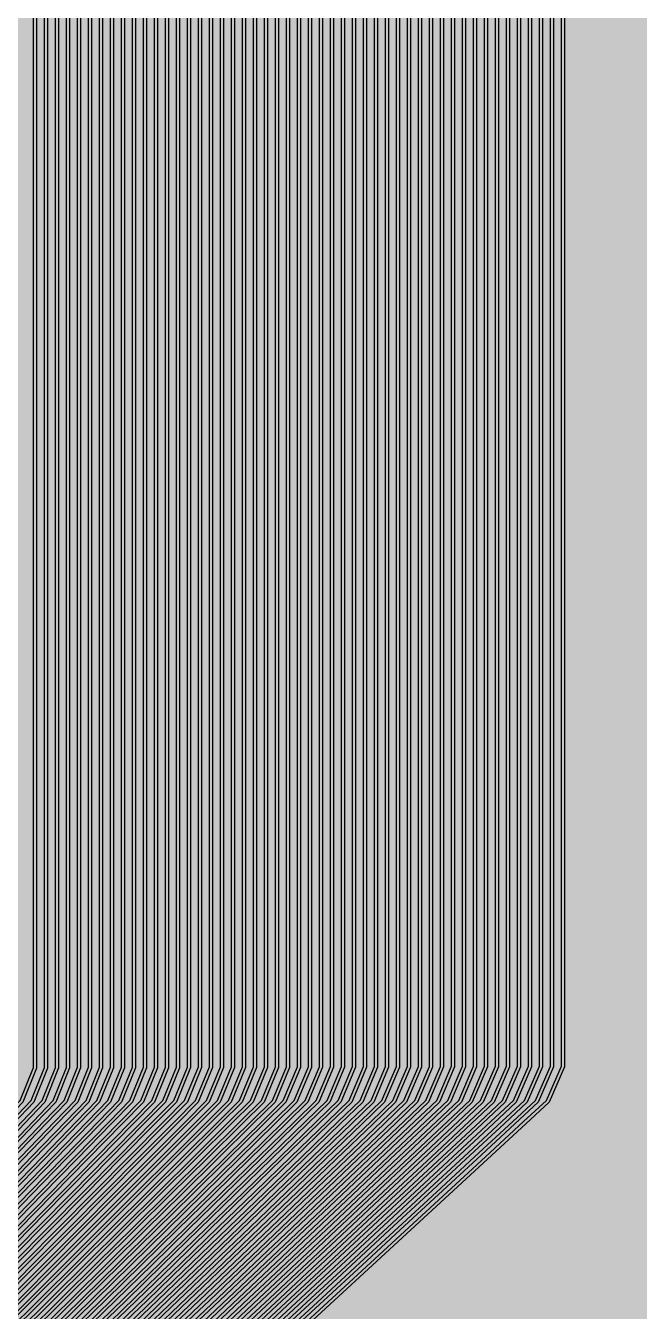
# Model space of a CAD drawing. Header units: metres. Extents: x -7231 to 10969, y -37556 to 1873.
# Drawn here: x 4212 to 4602, y -17775 to -16956 of the extents above; entities that cross this region are included whole.
import ezdxf

# ---------------------------------------------------------------- set-up
doc = ezdxf.new("R2010")
doc.units = ezdxf.units.M
for name, color, linetype in [('Metal1', 4, 'CONTINUOUS'), ('Metal2', 3, 'CONTINUOUS'), ('Polyimide', 7, 'CONTINUOUS')]:
    doc.layers.add(name, color=color, linetype=linetype)

msp = doc.modelspace()

# ---------------------------------------------------------------- hatches: boundary and pattern name
at = {"layer": 'Polyimide'}
msp.add_hatch(color=7, dxfattribs=at).paths.add_polyline_path([(4065.69, -468), (4066.67, -501.99), (4068.51, -535.99), (4071.41, -569.99), (4075.54, -603.99), (4081.04, -637.99), (4088.01, -671.99), (4096.52, -705.98), (4106.62, -739.98), (4118.33, -773.98), (4131.63, -807.98), (4146.49, -841.98), (4162.87, -875.98), (4180.68, -909.97), (4199.83, -943.97), (4220.22, -977.97), (4241.73, -1011.97), (4264.21, -1045.97), (4287.52, -1079.96), (4311.51, -1113.96), (4336.01, -1147.96), (4360.86, -1181.96), (4385.88, -1215.96), (4410.89, -1249.96), (4435.74, -1283.95), (4460.24, -1317.95), (4484.23, -1351.95), (4507.54, -1385.95), (4530.02, -1419.95), (4551.53, -1453.94), (4571.92, -1487.94), (4591.07, -1521.94), (4608.88, -1555.94), (4625.26, -1589.94), (4640.12, -1623.94), (4653.42, -1657.93), (4665.13, -1691.93), (4675.23, -1725.93), (4683.74, -1759.93), (4690.71, -1793.93), (4696.21, -1827.93), (4700.34, -1861.92), (4703.24, -1895.92), (4705.08, -1929.92), (4706.06, -1963.92), (4706.44, -1997.92), (4706.5, -2031.91), (4706.5, -4793.02), (4709.95, -4838.39), (4720.22, -4882.71), (4737.08, -4924.98), (4760.13, -4964.2), (4788.85, -4999.49), (4822.58, -5030.03), (4860.53, -5055.12), (4901.85, -5074.18), (4901.85, -5074.18), (4970.68, -5105.23), (5034.7, -5145.26), (5092.76, -5193.54), (5143.8, -5249.19), (5186.89, -5311.2), (5221.24, -5378.44), (5246.23, -5449.69), (5261.41, -5523.66), (5266.5, -5599), (5261.41, -5674.34), (5246.23, -5748.31), (5221.24, -5819.56), (5186.89, -5886.8), (5143.8, -5948.81), (5092.76, -6004.46), (5034.7, -6052.74), (4970.68, -6092.77), (4901.85, -6123.82), (4860.53, -6142.88), (4822.58, -6167.97), (4788.85, -6198.51), (4760.13, -6233.8), (4737.08, -6273.02), (4720.22, -6315.29), (4709.95, -6359.61), (4706.5, -6404.98), (4706.5, -9221.52), (4709.95, -9266.88), (4720.22, -9311.21), (4737.08, -9353.47), (4760.13, -9392.7), (4788.85, -9427.98), (4822.58, -9458.52), (4860.53, -9483.61), (4901.85, -9502.67), (4970.68, -9533.72), (5034.7, -9573.75), (5092.76, -9622.03), (5143.8, -9677.68), (5186.89, -9739.69), (5221.24, -9806.94), (5246.23, -9878.19), (5261.41, -9952.16), (5266.5, -10027.49), (5261.41, -10102.83), (5246.23, -10176.8), (5221.24, -10248.05), (5186.89, -10315.3), (5143.8, -10377.31), (5092.76, -10432.96), (5034.7, -10481.24), (4970.68, -10521.27), (4901.85, -10552.32), (4860.53, -10571.38), (4822.58, -10596.46), (4788.85, -10627), (4760.13, -10662.29), (4737.08, -10701.52), (4720.22, -10743.78), (4709.95, -10788.1), (4706.5, -10833.47), (4706.5, -13650.01), (4709.95, -13695.38), (4720.22, -13739.7), (4737.08, -13781.96), (4760.13, -13821.19), (4788.85, -13856.48), (4822.58, -13887.02), (4860.53, -13912.11), (4901.85, -13931.17), (4970.68, -13962.22), (5034.7, -14002.25), (5092.76, -14050.53), (5143.8, -14106.18), (5186.89, -14168.19), (5221.24, -14235.43), (5246.23, -14306.68), (5261.41, -14380.65), (5266.5, -14455.99), (5261.41, -14531.33), (5246.23, -14605.29), (5221.24, -14676.55), (5186.89, -14743.79), (5143.8, -14805.8), (5092.76, -14861.45), (5034.7, -14909.73), (4970.68, -14949.76), (4901.85, -14980.81), (4860.53, -14999.87), (4822.58, -15024.96), (4788.85, -15055.5), (4760.13, -15090.79), (4737.08, -15130.01), (4720.22, -15172.27), (4709.95, -15216.6), (4706.5, -15261.97), (4706.5, -15455.99), (4720.95, -15750.04), (4764.14, -16041.26), (4835.68, -16326.84), (4934.86, -16604.04), (5060.74, -16870.18), (5212.09, -17122.7), (5387.47, -17359.17), (5585.18, -17577.31), (5803.32, -17775.02), (6039.79, -17950.4), (6292.31, -18101.75), (6558.45, -18227.63), (6835.65, -18326.81), (7121.23, -18398.34), (7412.45, -18441.54), (7706.5, -18455.99), (9969.01, -18455.99), (10047.42, -18459.84), (10125.08, -18471.36), (10201.23, -18490.44), (10275.15, -18516.89), (10346.12, -18550.45), (10413.46, -18590.81), (10476.52, -18637.58), (10534.69, -18690.3), (10587.41, -18748.47), (10634.18, -18811.53), (10674.54, -18878.87), (10708.11, -18949.84), (10734.56, -19023.76), (10753.63, -19099.92), (10765.15, -19177.58), (10769.01, -19255.99), (10769.01, -20895.8), (10730.24, -20951.41), (10694.6, -21009.08), (10662.21, -21068.63), (10633.17, -21129.89), (10607.55, -21192.66), (10585.45, -21256.74), (10566.93, -21321.96), (10552.05, -21388.09), (10540.84, -21454.95), (10533.35, -21522.33), (10529.6, -21590.02), (10529.6, -21657.81), (10533.35, -21725.5), (10540.84, -21792.87), (10552.05, -21859.73), (10566.93, -21925.87), (10585.45, -21991.08), (10607.55, -22055.17), (10633.17, -22117.94), (10662.21, -22179.19), (10694.6, -22238.74), (10730.24, -22296.41), (10769.01, -22352.03), (10769.01, -32454.24), (10728.74, -32510.49), (10691.72, -32568.92), (10658.05, -32629.35), (10627.85, -32691.58), (10601.2, -32755.42), (10578.21, -32820.67), (10558.93, -32887.1), (10543.44, -32954.52), (10531.77, -33022.71), (10523.97, -33091.44), (10520.07, -33160.51), (10520.07, -33229.69), (10523.97, -33298.75), (10531.77, -33367.49), (10543.44, -33435.67), (10558.93, -33503.09), (10578.21, -33569.53), (10601.2, -33634.77), (10627.85, -33698.61), (10658.05, -33760.85), (10691.72, -33821.28), (10728.74, -33879.71), (10769.01, -33935.96), (10769.01, -36556), (10765.15, -36634.41), (10753.63, -36712.07), (10734.56, -36788.23), (10708.11, -36862.15), (10674.54, -36933.12), (10634.18, -37000.46), (10587.41, -37063.51), (10534.69, -37121.69), (10476.52, -37174.41), (10413.46, -37221.18), (10346.12, -37261.54), (10275.15, -37295.1), (10201.23, -37321.55), (10125.08, -37340.63), (10047.42, -37352.15), (9969.01, -37356), (-6231.01, -37356), (-6309.42, -37352.15), (-6387.08, -37340.63), (-6463.23, -37321.55), (-6537.15, -37295.1), (-6608.12, -37261.54), (-6675.46, -37221.18), (-6738.52, -37174.41), (-6796.69, -37121.69), (-6849.41, -37063.51), (-6896.18, -37000.46), (-6936.54, -36933.12), (-6970.11, -36862.15), (-6996.56, -36788.23), (-7015.63, -36712.07), (-7027.15, -36634.41), (-7031.01, -36556), (-7031.01, -33936), (-6990.74, -33879.75), (-6953.7, -33821.31), (-6920.03, -33760.88), (-6889.82, -33698.64), (-6863.18, -33634.8), (-6840.18, -33569.55), (-6820.9, -33503.11), (-6805.4, -33435.69), (-6793.74, -33367.49), (-6785.94, -33298.75), (-6782.03, -33229.68), (-6782.03, -33160.5), (-6785.94, -33091.43), (-6793.74, -33022.69), (-6805.4, -32954.5), (-6820.9, -32887.07), (-6840.18, -32820.63), (-6863.18, -32755.39), (-6889.82, -32691.54), (-6920.03, -32629.3), (-6953.7, -32568.87), (-6990.74, -32510.43), (-7031.01, -32454.18), (-7031.01, -22364.83), (-6990.74, -22308.58), (-6953.7, -22250.14), (-6920.03, -22189.71), (-6889.82, -22127.47), (-6863.18, -22063.62), (-6840.18, -21998.38), (-6820.9, -21931.94), (-6805.4, -21864.51), (-6793.74, -21796.32), (-6785.94, -21727.58), (-6782.03, -21658.51), (-6782.03, -21589.33), (-6785.94, -21520.26), (-6793.74, -21451.52), (-6805.4, -21383.32), (-6820.9, -21315.9), (-6840.18, -21249.46), (-6863.18, -21184.21), (-6889.82, -21120.37), (-6920.03, -21058.13), (-6953.7, -20997.7), (-6990.74, -20939.26), (-7031.01, -20883.01), (-7031.01, -19255.99), (-7027.15, -19177.58), (-7015.63, -19099.92), (-6996.56, -19023.76), (-6970.11, -18949.84), (-6936.54, -18878.87), (-6896.18, -18811.53), (-6849.41, -18748.47), (-6796.69, -18690.3), (-6738.52, -18637.58), (-6675.46, -18590.81), (-6608.12, -18550.45), (-6537.15, -18516.89), (-6463.23, -18490.44), (-6387.08, -18471.36), (-6309.42, -18459.84), (-6231.01, -18455.99), (-3968.5, -18455.99), (-3674.45, -18441.54), (-3383.23, -18398.34), (-3097.65, -18326.81), (-2820.45, -18227.63), (-2554.31, -18101.75), (-2301.79, -17950.4), (-2065.32, -17775.02), (-1847.18, -17577.31), (-1649.47, -17359.17), (-1474.09, -17122.7), (-1322.74, -16870.18), (-1196.86, -16604.04), (-1097.68, -16326.84), (-1026.14, -16041.26), (-982.95, -15750.04), (-968.5, -15455.99), (-968.5, -15261.97), (-971.95, -15216.6), (-982.22, -15172.27), (-999.08, -15130.01), (-1022.13, -15090.79), (-1050.85, -15055.5), (-1084.58, -15024.96), (-1122.53, -14999.87), (-1163.85, -14980.81), (-1232.68, -14949.76), (-1296.7, -14909.73), (-1354.76, -14861.45), (-1405.8, -14805.8), (-1448.89, -14743.79), (-1483.24, -14676.55), (-1508.23, -14605.29), (-1523.41, -14531.33), (-1528.5, -14455.99), (-1523.41, -14380.65), (-1508.23, -14306.68), (-1483.24, -14235.43), (-1448.89, -14168.19), (-1405.8, -14106.18), (-1354.76, -14050.53), (-1296.7, -14002.25), (-1232.68, -13962.22), (-1163.85, -13931.17), (-1122.53, -13912.11), (-1084.58, -13887.02), (-1050.85, -13856.48), (-1022.13, -13821.19), (-999.08, -13781.96), (-982.22, -13739.7), (-971.95, -13695.38), (-968.5, -13650.01), (-968.5, -12309.64), (-971.95, -12264.27), (-982.22, -12219.94), (-999.08, -12177.68), (-1022.13, -12138.46), (-1050.85, -12103.17), (-1084.58, -12072.63), (-1122.53, -12047.54), (-1163.85, -12028.48), (-1232.68, -11997.43), (-1296.7, -11957.4), (-1354.76, -11909.12), (-1405.8, -11853.47), (-1448.89, -11791.46), (-1483.24, -11724.22), (-1508.23, -11652.96), (-1523.41, -11579), (-1528.5, -11503.66), (-1523.41, -11428.32), (-1508.23, -11354.35), (-1483.24, -11283.1), (-1448.89, -11215.86), (-1405.8, -11153.85), (-1354.76, -11098.2), (-1296.7, -11049.92), (-1232.68, -11009.89), (-1163.85, -10978.84), (-1122.53, -10959.78), (-1084.58, -10934.69), (-1050.85, -10904.15), (-1022.13, -10868.86), (-999.08, -10829.63), (-982.22, -10787.37), (-971.95, -10743.05), (-968.5, -10697.68), (-968.5, -9357.31), (-971.95, -9311.94), (-982.22, -9267.62), (-999.08, -9225.35), (-1022.13, -9186.13), (-1050.85, -9150.84), (-1084.58, -9120.3), (-1122.53, -9095.21), (-1163.85, -9076.15), (-1163.85, -9076.15), (-1232.68, -9045.1), (-1296.7, -9005.07), (-1354.76, -8956.79), (-1405.8, -8901.14), (-1448.89, -8839.13), (-1483.24, -8771.89), (-1508.23, -8700.64), (-1523.41, -8626.67), (-1528.5, -8551.33), (-1523.41, -8475.99), (-1508.23, -8402.02), (-1483.24, -8330.77), (-1448.89, -8263.53), (-1405.8, -8201.52), (-1354.76, -8145.87), (-1296.7, -8097.59), (-1232.68, -8057.56), (-1163.85, -8026.51), (-1163.85, -8026.51), (-1122.53, -8007.45), (-1084.58, -7982.36), (-1050.85, -7951.82), (-1022.13, -7916.53), (-999.08, -7877.31), (-982.22, -7835.04), (-971.95, -7790.72), (-968.5, -7745.35), (-968.5, -6404.98), (-971.95, -6359.61), (-982.22, -6315.29), (-999.08, -6273.02), (-1022.13, -6233.8), (-1050.85, -6198.51), (-1084.58, -6167.97), (-1122.53, -6142.88), (-1163.85, -6123.82), (-1163.85, -6123.82), (-1232.68, -6092.77), (-1296.7, -6052.74), (-1354.76, -6004.46), (-1405.8, -5948.81), (-1448.89, -5886.8), (-1483.24, -5819.56), (-1508.23, -5748.31), (-1523.41, -5674.34), (-1528.5, -5599), (-1523.41, -5523.66), (-1508.23, -5449.69), (-1483.24, -5378.44), (-1448.89, -5311.2), (-1405.8, -5249.19), (-1354.76, -5193.54), (-1296.7, -5145.26), (-1232.68, -5105.23), (-1163.85, -5074.18), (-1163.85, -5074.18), (-1122.53, -5055.12), (-1084.58, -5030.03), (-1050.85, -4999.49), (-1022.13, -4964.2), (-999.08, -4924.98), (-982.22, -4882.71), (-971.95, -4838.39), (-968.5, -4793.02), (-968.5, -2031.91), (-968.44, -1997.92), (-968.06, -1963.92), (-967.05, -1929.92), (-965.18, -1895.92), (-962.22, -1861.92), (-958.01, -1827.93), (-952.41, -1793.93), (-945.31, -1759.93), (-936.64, -1725.93), (-926.35, -1691.93), (-914.43, -1657.93), (-900.88, -1623.94), (-885.74, -1589.94), (-869.05, -1555.94), (-850.91, -1521.94), (-831.4, -1487.94), (-810.63, -1453.94), (-788.72, -1419.95), (-765.82, -1385.95), (-742.07, -1351.95), (-717.63, -1317.95), (-692.67, -1283.95), (-667.36, -1249.96), (-641.88, -1215.96), (-616.39, -1181.96), (-591.08, -1147.96), (-566.12, -1113.96), (-541.68, -1079.96), (-517.93, -1045.97), (-495.03, -1011.97), (-473.12, -977.97), (-452.35, -943.97), (-432.84, -909.97), (-414.7, -875.98), (-398.01, -841.98), (-382.87, -807.98), (-369.32, -773.98), (-357.4, -739.98), (-347.11, -705.98), (-338.44, -671.99), (-331.34, -637.99), (-325.74, -603.99), (-321.53, -569.99), (-318.57, -535.99), (-316.7, -501.99), (-315.69, -468), (-315.31, -434), (-315.25, -400), (-315.25, 401), (-315.25, 451), (-315.25, 1644), (-270.25, 1644), (-270.03, 1637.13), (-269.35, 1630.29), (-268.23, 1623.52), (-266.67, 1616.82), (-264.68, 1610.25), (-262.26, 1603.82), (-259.42, 1597.56), (-256.18, 1591.5), (-252.55, 1585.67), (-248.55, 1580.08), (-244.19, 1574.77), (-239.5, 1569.75), (-234.48, 1565.06), (-229.17, 1560.7), (-223.58, 1556.7), (-217.75, 1553.07), (-211.69, 1549.83), (-205.43, 1546.99), (-199, 1544.57), (-192.43, 1542.58), (-185.73, 1541.02), (-178.96, 1539.9), (-172.12, 1539.22), (-165.25, 1539), (-158.38, 1539.22), (-151.54, 1539.9), (-144.77, 1541.02), (-138.07, 1542.58), (-131.5, 1544.57), (-125.07, 1546.99), (-118.81, 1549.83), (-112.75, 1553.07), (-106.92, 1556.7), (-101.33, 1560.7), (-96.02, 1565.06), (-91, 1569.75), (-86.31, 1574.77), (-81.95, 1580.08), (-77.95, 1585.67), (-74.32, 1591.5), (-71.08, 1597.56), (-68.24, 1603.82), (-65.82, 1610.25), (-63.83, 1616.82), (-62.27, 1623.52), (-61.15, 1630.29), (-60.47, 1637.13), (-60.25, 1644), (1853, 1644), (1853, 1573), (3815.25, 1573), (3815.46, 1579.54), (3816.11, 1586.05), (3817.17, 1592.51), (3818.66, 1598.88), (3820.56, 1605.14), (3822.86, 1611.27), (3825.56, 1617.23), (3828.65, 1623), (3832.1, 1628.56), (3835.91, 1633.88), (3840.07, 1638.93), (3844.54, 1643.71), (3849.32, 1648.18), (3854.37, 1652.34), (3859.69, 1656.15), (3865.25, 1659.6), (3871.02, 1662.69), (3876.98, 1665.39), (3883.11, 1667.69), (3889.37, 1669.59), (3895.74, 1671.08), (3902.2, 1672.14), (3908.71, 1672.79), (3915.25, 1673), (3921.79, 1672.79), (3928.3, 1672.14), (3934.76, 1671.08), (3941.13, 1669.59), (3947.39, 1667.69), (3953.52, 1665.39), (3959.48, 1662.69), (3965.25, 1659.6), (3970.81, 1656.15), (3976.13, 1652.34), (3981.18, 1648.18), (3985.96, 1643.71), (3990.43, 1638.93), (3994.59, 1633.88), (3998.4, 1628.56), (4001.85, 1623), (4004.94, 1617.23), (4007.64, 1611.27), (4009.94, 1605.14), (4011.84, 1598.88), (4013.33, 1592.51), (4014.39, 1586.05), (4015.04, 1579.54), (4015.25, 1573), (4065.25, 1573), (4065.25, 451), (4065.25, 401), (4065.25, -400), (4065.31, -434), (4065.69, -468)])

# ---------------------------------------------------------------- linework, layer by layer
at = {"layer": 'Metal1'}
for points in [[(4074.05, -17788.73), (4095.44, -17766.23), (4116.83, -17743.73), (4138.22, -17721.23), (4159.61, -17698.73), (4181, -17676.23), (4202.39, -17653.73), (4215.09, -17640.37), (4223.5, -17619.3), (4223.5, -16631.91), (4225.5, -16631.91), (4225.5, -17619.69), (4216.8, -17641.46), (4203.83, -17655.1), (4182.44, -17677.61), (4161.06, -17700.11), (4139.67, -17722.61), (4118.28, -17745.11), (4096.89, -17767.61), (4075.5, -17790.11)], [(4087.16, -17788.73), (4108.67, -17766.23), (4130.19, -17743.73), (4151.71, -17721.23), (4173.23, -17698.73), (4194.74, -17676.22), (4216.26, -17653.72), (4229.04, -17640.36), (4237.5, -17619.27), (4237.5, -16631.91), (4239.5, -16631.91), (4239.5, -17619.65), (4230.75, -17641.47), (4217.71, -17655.11), (4196.19, -17677.61), (4174.67, -17700.11), (4153.15, -17722.61), (4131.64, -17745.11), (4110.12, -17767.61), (4088.6, -17790.11)], [(4100.27, -17788.73), (4121.91, -17766.23), (4143.56, -17743.72), (4165.2, -17721.22), (4186.85, -17698.72), (4208.49, -17676.22), (4230.14, -17653.72), (4242.99, -17640.36), (4251.5, -17619.23), (4251.5, -16631.91), (4253.5, -16631.91), (4253.5, -17619.62), (4244.7, -17641.47), (4231.58, -17655.11), (4209.93, -17677.61), (4188.29, -17700.11), (4166.64, -17722.61), (4145, -17745.11), (4123.36, -17767.61), (4101.71, -17790.11)], [(4113.38, -17788.72), (4135.15, -17766.22), (4156.92, -17743.72), (4178.7, -17721.22), (4200.47, -17698.72), (4222.24, -17676.22), (4244.01, -17653.72), (4256.94, -17640.36), (4265.5, -17619.2), (4265.5, -16631.91), (4267.5, -16631.91), (4267.5, -17619.59), (4258.65, -17641.47), (4245.45, -17655.11), (4223.68, -17677.61), (4201.9, -17700.11), (4180.13, -17722.61), (4158.36, -17745.11), (4136.59, -17767.61), (4114.82, -17790.11)], [(4126.49, -17788.72), (4148.39, -17766.22), (4170.29, -17743.72), (4192.19, -17721.22), (4214.09, -17698.72), (4235.99, -17676.22), (4257.88, -17653.72), (4270.89, -17640.36), (4279.5, -17619.16), (4279.5, -16631.91), (4281.5, -16631.91), (4281.5, -17619.55), (4272.59, -17641.47), (4259.32, -17655.11), (4237.42, -17677.61), (4215.52, -17700.11), (4193.62, -17722.61), (4171.72, -17745.12), (4149.83, -17767.62), (4127.93, -17790.12)], [(4139.61, -17788.72), (4161.63, -17766.22), (4183.66, -17743.72), (4205.68, -17721.22), (4227.71, -17698.72), (4249.73, -17676.22), (4271.76, -17653.72), (4284.84, -17640.36), (4293.5, -17619.12), (4293.5, -16631.91), (4295.5, -16631.91), (4295.5, -17619.52), (4286.54, -17641.47), (4273.19, -17655.11), (4251.16, -17677.62), (4229.14, -17700.12), (4207.11, -17722.62), (4185.09, -17745.12), (4163.06, -17767.62), (4141.04, -17790.12)], [(4152.72, -17788.72), (4174.87, -17766.22), (4197.02, -17743.72), (4219.18, -17721.22), (4241.33, -17698.72), (4263.48, -17676.21), (4285.63, -17653.71), (4298.79, -17640.35), (4307.5, -17619.09), (4307.5, -16631.91), (4309.5, -16631.91), (4309.5, -17619.48), (4300.49, -17641.48), (4287.06, -17655.12), (4264.91, -17677.62), (4242.75, -17700.12), (4220.6, -17722.62), (4198.45, -17745.12), (4176.3, -17767.62), (4154.14, -17790.12)], [(4165.83, -17788.72), (4188.11, -17766.22), (4210.39, -17743.71), (4232.67, -17721.21), (4254.95, -17698.71), (4277.23, -17676.21), (4299.51, -17653.71), (4312.74, -17640.35), (4321.5, -17619.05), (4321.5, -16631.91), (4323.5, -16631.91), (4323.5, -17619.45), (4314.44, -17641.48), (4300.93, -17655.12), (4278.65, -17677.62), (4256.37, -17700.12), (4234.09, -17722.62), (4211.81, -17745.12), (4189.53, -17767.62), (4167.25, -17790.12)], [(4178.94, -17788.71), (4201.35, -17766.21), (4223.76, -17743.71), (4246.16, -17721.21), (4268.57, -17698.71), (4290.98, -17676.21), (4313.38, -17653.71), (4326.69, -17640.35), (4335.5, -17619.01), (4335.5, -16631.91), (4337.5, -16631.91), (4337.5, -17619.41), (4328.39, -17641.48), (4314.8, -17655.12), (4292.39, -17677.62), (4269.99, -17700.12), (4247.58, -17722.62), (4225.17, -17745.12), (4202.77, -17767.62), (4180.36, -17790.13)], [(4192.05, -17788.71), (4214.59, -17766.21), (4237.12, -17743.71), (4259.66, -17721.21), (4282.19, -17698.71), (4304.73, -17676.21), (4327.26, -17653.71), (4340.64, -17640.35), (4349.5, -17618.98), (4349.5, -16631.91), (4351.5, -16631.91), (4351.5, -17619.38), (4342.33, -17641.48), (4328.67, -17655.12), (4306.14, -17677.62), (4283.6, -17700.12), (4261.07, -17722.63), (4238.54, -17745.13), (4216, -17767.63), (4193.47, -17790.13)], [(4205.17, -17788.71), (4227.83, -17766.21), (4250.49, -17743.71), (4273.15, -17721.21), (4295.81, -17698.71), (4318.47, -17676.21), (4341.13, -17653.71), (4354.59, -17640.35), (4363.5, -17618.94), (4363.5, -16631.91), (4365.5, -16631.91), (4365.5, -17619.34), (4356.28, -17641.48), (4342.54, -17655.12), (4319.88, -17677.63), (4297.22, -17700.13), (4274.56, -17722.63), (4251.9, -17745.13), (4229.24, -17767.63), (4206.58, -17790.13)], [(4218.28, -17788.71), (4241.07, -17766.21), (4263.86, -17743.71), (4286.64, -17721.21), (4309.43, -17698.71), (4332.22, -17676.2), (4355.01, -17653.7), (4368.54, -17640.34), (4377.5, -17618.9), (4377.5, -16631.91), (4379.5, -16631.91), (4379.5, -17619.31), (4370.23, -17641.49), (4356.41, -17655.13), (4333.63, -17677.63), (4310.84, -17700.13), (4288.05, -17722.63), (4265.26, -17745.13), (4242.47, -17767.63), (4219.68, -17790.13)], [(4231.39, -17788.71), (4254.31, -17766.21), (4277.22, -17743.7), (4300.14, -17721.2), (4323.05, -17698.7), (4345.97, -17676.2), (4368.88, -17653.7), (4382.49, -17640.34), (4391.5, -17618.87), (4391.5, -16631.91), (4393.5, -16631.91), (4393.5, -17619.27), (4384.18, -17641.49), (4370.29, -17655.13), (4347.37, -17677.63), (4324.45, -17700.13), (4301.54, -17722.63), (4278.62, -17745.13), (4255.71, -17767.63), (4232.79, -17790.13)], [(4244.5, -17788.7), (4267.55, -17766.2), (4290.59, -17743.7), (4313.63, -17721.2), (4336.67, -17698.7), (4359.72, -17676.2), (4382.76, -17653.7), (4396.44, -17640.34), (4405.5, -17618.83), (4405.5, -16631.91), (4407.5, -16631.91), (4407.5, -17619.23), (4398.13, -17641.49), (4384.16, -17655.13), (4361.11, -17677.63), (4338.07, -17700.13), (4315.03, -17722.63), (4291.99, -17745.13), (4268.94, -17767.63), (4245.9, -17790.13)], [(4257.61, -17788.7), (4280.78, -17766.2), (4303.95, -17743.7), (4327.12, -17721.2), (4350.29, -17698.7), (4373.46, -17676.2), (4396.63, -17653.7), (4410.39, -17640.34), (4419.5, -17618.79), (4419.5, -16631.91), (4421.5, -16631.91), (4421.5, -17619.2), (4412.07, -17641.49), (4398.03, -17655.13), (4374.86, -17677.63), (4351.69, -17700.13), (4328.52, -17722.63), (4305.35, -17745.14), (4282.18, -17767.64), (4259.01, -17790.14)], [(4270.73, -17788.7), (4294.02, -17766.2), (4317.32, -17743.7), (4340.62, -17721.2), (4363.91, -17698.7), (4387.21, -17676.2), (4410.51, -17653.7), (4424.34, -17640.34), (4433.5, -17618.76), (4433.5, -16631.91), (4435.5, -16631.91), (4435.5, -17619.16), (4426.02, -17641.49), (4411.9, -17655.13), (4388.6, -17677.64), (4365.3, -17700.14), (4342.01, -17722.64), (4318.71, -17745.14), (4295.41, -17767.64), (4272.12, -17790.14)], [(4283.84, -17788.7), (4307.26, -17766.2), (4330.69, -17743.7), (4354.11, -17721.2), (4377.54, -17698.7), (4400.96, -17676.19), (4424.38, -17653.69), (4438.29, -17640.34), (4447.5, -17618.72), (4447.5, -16631.91), (4449.5, -16631.91), (4449.5, -17619.13), (4439.97, -17641.49), (4425.77, -17655.14), (4402.34, -17677.64), (4378.92, -17700.14), (4355.5, -17722.64), (4332.07, -17745.14), (4308.65, -17767.64), (4285.22, -17790.14)], [(4296.95, -17788.7), (4320.5, -17766.2), (4344.05, -17743.7), (4367.6, -17721.19), (4391.16, -17698.69), (4414.71, -17676.19), (4438.26, -17653.69), (4452.24, -17640.33), (4461.5, -17618.68), (4461.5, -16631.91), (4463.5, -16631.91), (4463.5, -17619.09), (4453.92, -17641.5), (4439.64, -17655.14), (4416.09, -17677.64), (4392.54, -17700.14), (4368.99, -17722.64), (4345.44, -17745.14), (4321.88, -17767.64), (4298.33, -17790.14)], [(4310.06, -17788.69), (4333.74, -17766.19), (4357.42, -17743.69), (4381.1, -17721.19), (4404.78, -17698.69), (4428.45, -17676.19), (4452.13, -17653.69), (4466.19, -17640.33), (4475.5, -17618.64), (4475.5, -16631.91), (4477.5, -16631.91), (4477.5, -17619.05), (4467.87, -17641.5), (4453.51, -17655.14), (4429.83, -17677.64), (4406.15, -17700.14), (4382.48, -17722.64), (4358.8, -17745.14), (4335.12, -17767.64), (4311.44, -17790.14)], [(4323.18, -17788.69), (4346.98, -17766.19), (4370.79, -17743.69), (4394.59, -17721.19), (4418.4, -17698.69), (4442.2, -17676.19), (4466.01, -17653.69), (4480.14, -17640.33), (4489.5, -17618.61), (4489.5, -16631.91), (4491.5, -16631.91), (4491.5, -17619.02), (4481.81, -17641.5), (4467.38, -17655.14), (4443.58, -17677.64), (4419.77, -17700.14), (4395.97, -17722.64), (4372.16, -17745.14), (4348.35, -17767.65), (4324.55, -17790.15)], [(4336.29, -17788.69), (4360.22, -17766.19), (4384.15, -17743.69), (4408.08, -17721.19), (4432.02, -17698.69), (4455.95, -17676.19), (4479.88, -17653.69), (4494.09, -17640.33), (4503.5, -17618.57), (4503.5, -16631.91), (4505.5, -16631.91), (4505.5, -17618.98), (4495.76, -17641.5), (4481.25, -17655.14), (4457.32, -17677.64), (4433.39, -17700.15), (4409.45, -17722.65), (4385.52, -17745.15), (4361.59, -17767.65), (4337.66, -17790.15)], [(4349.4, -17788.69), (4373.46, -17766.19), (4397.52, -17743.69), (4421.58, -17721.19), (4445.64, -17698.69), (4469.7, -17676.19), (4493.76, -17653.69), (4508.04, -17640.33), (4517.5, -17618.53), (4517.5, -16631.91), (4519.5, -16631.91), (4519.5, -17618.95), (4509.71, -17641.5), (4495.12, -17655.15), (4471.06, -17677.65), (4447, -17700.15), (4422.94, -17722.65), (4398.88, -17745.15), (4374.82, -17767.65), (4350.77, -17790.15)], [(4362.51, -17788.69), (4386.7, -17766.19), (4410.88, -17743.69), (4435.07, -17721.19), (4459.26, -17698.68), (4483.45, -17676.18), (4507.63, -17653.68), (4521.99, -17640.32), (4531.5, -17618.49), (4531.5, -16631.91), (4533.5, -16631.91), (4533.5, -17618.91), (4523.66, -17641.51), (4508.99, -17655.15), (4484.81, -17677.65), (4460.62, -17700.15), (4436.43, -17722.65), (4412.25, -17745.15), (4388.06, -17767.65), (4363.87, -17790.15)], [(4375.62, -17788.69), (4399.94, -17766.18), (4424.25, -17743.68), (4448.56, -17721.18), (4472.88, -17698.68), (4497.19, -17676.18), (4521.51, -17653.68), (4535.94, -17640.32), (4545.5, -17618.45), (4545.5, -16631.91), (4547.5, -16631.91), (4547.5, -17618.87), (4537.61, -17641.51), (4522.87, -17655.15), (4498.55, -17677.65), (4474.24, -17700.15), (4449.92, -17722.65), (4425.61, -17745.15), (4401.3, -17767.65), (4376.98, -17790.15)]]:
    msp.add_lwpolyline(points, dxfattribs=at)
at = {"layer": 'Metal2'}
for points in [[(4067.49, -17788.73), (4088.82, -17766.23), (4110.14, -17743.73), (4131.47, -17721.23), (4152.8, -17698.73), (4174.12, -17676.23), (4195.45, -17653.73), (4208.11, -17640.37), (4216.5, -17619.32), (4216.5, -16631.91), (4218.5, -16631.91), (4218.5, -17619.71), (4209.83, -17641.46), (4196.9, -17655.1), (4175.57, -17677.6), (4154.25, -17700.1), (4132.92, -17722.61), (4111.59, -17745.11), (4090.27, -17767.61), (4068.94, -17790.11)], [(4080.6, -17788.73), (4102.06, -17766.23), (4123.51, -17743.73), (4144.96, -17721.23), (4166.42, -17698.73), (4187.87, -17676.23), (4209.32, -17653.73), (4222.06, -17640.36), (4230.5, -17619.29), (4230.5, -16631.91), (4232.5, -16631.91), (4232.5, -17619.67), (4223.78, -17641.47), (4210.77, -17655.11), (4189.32, -17677.61), (4167.86, -17700.11), (4146.41, -17722.61), (4124.96, -17745.11), (4103.5, -17767.61), (4082.05, -17790.11)], [(4093.71, -17788.73), (4115.29, -17766.23), (4136.88, -17743.73), (4158.46, -17721.23), (4180.04, -17698.72), (4201.62, -17676.22), (4223.2, -17653.72), (4236.01, -17640.36), (4244.5, -17619.25), (4244.5, -16631.91), (4246.5, -16631.91), (4246.5, -17619.64), (4237.72, -17641.47), (4224.64, -17655.11), (4203.06, -17677.61), (4181.48, -17700.11), (4159.9, -17722.61), (4138.32, -17745.11), (4116.74, -17767.61), (4095.16, -17790.11)], [(4106.83, -17788.73), (4128.53, -17766.22), (4150.24, -17743.72), (4171.95, -17721.22), (4193.66, -17698.72), (4215.36, -17676.22), (4237.07, -17653.72), (4249.96, -17640.36), (4258.5, -17619.21), (4258.5, -16631.91), (4260.5, -16631.91), (4260.5, -17619.6), (4251.67, -17641.47), (4238.51, -17655.11), (4216.8, -17677.61), (4195.1, -17700.11), (4173.39, -17722.61), (4151.68, -17745.11), (4129.97, -17767.61), (4108.27, -17790.11)], [(4119.94, -17788.72), (4141.77, -17766.22), (4163.61, -17743.72), (4185.44, -17721.22), (4207.28, -17698.72), (4229.11, -17676.22), (4250.95, -17653.72), (4263.91, -17640.36), (4272.5, -17619.18), (4272.5, -16631.91), (4274.5, -16631.91), (4274.5, -17619.57), (4265.62, -17641.47), (4252.38, -17655.11), (4230.55, -17677.61), (4208.71, -17700.11), (4186.88, -17722.61), (4165.04, -17745.11), (4143.21, -17767.62), (4121.37, -17790.12)], [(4133.05, -17788.72), (4155.01, -17766.22), (4176.97, -17743.72), (4198.94, -17721.22), (4220.9, -17698.72), (4242.86, -17676.22), (4264.82, -17653.72), (4277.86, -17640.36), (4286.5, -17619.14), (4286.5, -16631.91), (4288.5, -16631.91), (4288.5, -17619.53), (4279.57, -17641.47), (4266.25, -17655.11), (4244.29, -17677.61), (4222.33, -17700.12), (4200.37, -17722.62), (4178.41, -17745.12), (4156.44, -17767.62), (4134.48, -17790.12)], [(4146.16, -17788.72), (4168.25, -17766.22), (4190.34, -17743.72), (4212.43, -17721.22), (4234.52, -17698.72), (4256.61, -17676.22), (4278.7, -17653.71), (4291.81, -17640.35), (4300.5, -17619.11), (4300.5, -16631.91), (4302.5, -16631.91), (4302.5, -17619.5), (4293.52, -17641.48), (4280.12, -17655.12), (4258.04, -17677.62), (4235.95, -17700.12), (4213.86, -17722.62), (4191.77, -17745.12), (4169.68, -17767.62), (4147.59, -17790.12)], [(4159.27, -17788.72), (4181.49, -17766.22), (4203.71, -17743.72), (4225.92, -17721.21), (4248.14, -17698.71), (4270.36, -17676.21), (4292.57, -17653.71), (4305.76, -17640.35), (4314.5, -17619.07), (4314.5, -16631.91), (4316.5, -16631.91), (4316.5, -17619.46), (4307.46, -17641.48), (4294, -17655.12), (4271.78, -17677.62), (4249.56, -17700.12), (4227.35, -17722.62), (4205.13, -17745.12), (4182.91, -17767.62), (4160.7, -17790.12)], [(4172.39, -17788.71), (4194.73, -17766.21), (4217.07, -17743.71), (4239.42, -17721.21), (4261.76, -17698.71), (4284.1, -17676.21), (4306.45, -17653.71), (4319.71, -17640.35), (4328.5, -17619.03), (4328.5, -16631.91), (4330.5, -16631.91), (4330.5, -17619.43), (4321.41, -17641.48), (4307.87, -17655.12), (4285.52, -17677.62), (4263.18, -17700.12), (4240.84, -17722.62), (4218.49, -17745.12), (4196.15, -17767.62), (4173.81, -17790.12)], [(4185.5, -17788.71), (4207.97, -17766.21), (4230.44, -17743.71), (4252.91, -17721.21), (4275.38, -17698.71), (4297.85, -17676.21), (4320.32, -17653.71), (4333.66, -17640.35), (4342.5, -17619), (4342.5, -16631.91), (4344.5, -16631.91), (4344.5, -17619.39), (4335.36, -17641.48), (4321.74, -17655.12), (4299.27, -17677.62), (4276.8, -17700.12), (4254.33, -17722.62), (4231.85, -17745.12), (4209.38, -17767.63), (4186.91, -17790.13)], [(4198.61, -17788.71), (4221.21, -17766.21), (4243.81, -17743.71), (4266.4, -17721.21), (4289, -17698.71), (4311.6, -17676.21), (4334.2, -17653.71), (4347.61, -17640.35), (4356.5, -17618.96), (4356.5, -16631.91), (4358.5, -16631.91), (4358.5, -17619.36), (4349.31, -17641.48), (4335.61, -17655.12), (4313.01, -17677.62), (4290.41, -17700.13), (4267.81, -17722.63), (4245.22, -17745.13), (4222.62, -17767.63), (4200.02, -17790.13)], [(4211.72, -17788.71), (4234.45, -17766.21), (4257.17, -17743.71), (4279.9, -17721.21), (4302.62, -17698.71), (4325.35, -17676.21), (4348.07, -17653.7), (4361.56, -17640.35), (4370.5, -17618.92), (4370.5, -16631.91), (4372.5, -16631.91), (4372.5, -17619.32), (4363.26, -17641.48), (4349.48, -17655.13), (4326.75, -17677.63), (4304.03, -17700.13), (4281.3, -17722.63), (4258.58, -17745.13), (4235.85, -17767.63), (4213.13, -17790.13)], [(4224.83, -17788.71), (4247.69, -17766.21), (4270.54, -17743.71), (4293.39, -17721.2), (4316.24, -17698.7), (4339.09, -17676.2), (4361.95, -17653.7), (4375.51, -17640.34), (4384.5, -17618.89), (4384.5, -16631.91), (4386.5, -16631.91), (4386.5, -17619.29), (4377.2, -17641.49), (4363.35, -17655.13), (4340.5, -17677.63), (4317.65, -17700.13), (4294.79, -17722.63), (4271.94, -17745.13), (4249.09, -17767.63), (4226.24, -17790.13)], [(4237.95, -17788.7), (4260.93, -17766.2), (4283.91, -17743.7), (4306.88, -17721.2), (4329.86, -17698.7), (4352.84, -17676.2), (4375.82, -17653.7), (4389.46, -17640.34), (4398.5, -17618.85), (4398.5, -16631.91), (4400.5, -16631.91), (4400.5, -17619.25), (4391.15, -17641.49), (4377.22, -17655.13), (4354.24, -17677.63), (4331.26, -17700.13), (4308.28, -17722.63), (4285.3, -17745.13), (4262.33, -17767.63), (4239.35, -17790.13)], [(4251.06, -17788.7), (4274.17, -17766.2), (4297.27, -17743.7), (4320.38, -17721.2), (4343.48, -17698.7), (4366.59, -17676.2), (4389.7, -17653.7), (4403.41, -17640.34), (4412.5, -17618.81), (4412.5, -16631.91), (4414.5, -16631.91), (4414.5, -17619.22), (4405.1, -17641.49), (4391.09, -17655.13), (4367.99, -17677.63), (4344.88, -17700.13), (4321.77, -17722.63), (4298.67, -17745.13), (4275.56, -17767.64), (4252.45, -17790.14)], [(4264.17, -17788.7), (4287.4, -17766.2), (4310.64, -17743.7), (4333.87, -17721.2), (4357.1, -17698.7), (4380.34, -17676.2), (4403.57, -17653.7), (4417.37, -17640.34), (4426.5, -17618.77), (4426.5, -16631.91), (4428.5, -16631.91), (4428.5, -17619.18), (4419.05, -17641.49), (4404.96, -17655.13), (4381.73, -17677.63), (4358.5, -17700.14), (4335.26, -17722.64), (4312.03, -17745.14), (4288.8, -17767.64), (4265.56, -17790.14)], [(4277.28, -17788.7), (4300.64, -17766.2), (4324, -17743.7), (4347.36, -17721.2), (4370.72, -17698.7), (4394.09, -17676.2), (4417.45, -17653.7), (4431.32, -17640.34), (4440.5, -17618.74), (4440.5, -16631.91), (4442.5, -16631.91), (4442.5, -17619.14), (4433, -17641.49), (4418.83, -17655.14), (4395.47, -17677.64), (4372.11, -17700.14), (4348.75, -17722.64), (4325.39, -17745.14), (4302.03, -17767.64), (4278.67, -17790.14)], [(4290.4, -17788.7), (4313.88, -17766.2), (4337.37, -17743.7), (4360.86, -17721.2), (4384.35, -17698.69), (4407.83, -17676.19), (4431.32, -17653.69), (4445.27, -17640.33), (4454.5, -17618.7), (4454.5, -16631.91), (4456.5, -16631.91), (4456.5, -17619.11), (4446.94, -17641.5), (4432.7, -17655.14), (4409.22, -17677.64), (4385.73, -17700.14), (4362.24, -17722.64), (4338.75, -17745.14), (4315.27, -17767.64), (4291.78, -17790.14)], [(4303.51, -17788.7), (4327.12, -17766.19), (4350.74, -17743.69), (4374.35, -17721.19), (4397.97, -17698.69), (4421.58, -17676.19), (4445.2, -17653.69), (4459.22, -17640.33), (4468.5, -17618.66), (4468.5, -16631.91), (4470.5, -16631.91), (4470.5, -17619.07), (4460.89, -17641.5), (4446.58, -17655.14), (4422.96, -17677.64), (4399.35, -17700.14), (4375.73, -17722.64), (4352.12, -17745.14), (4328.5, -17767.64), (4304.89, -17790.14)], [(4316.62, -17788.69), (4340.36, -17766.19), (4364.1, -17743.69), (4387.84, -17721.19), (4411.59, -17698.69), (4435.33, -17676.19), (4459.07, -17653.69), (4473.17, -17640.33), (4482.5, -17618.62), (4482.5, -16631.91), (4484.5, -16631.91), (4484.5, -17619.04), (4474.84, -17641.5), (4460.45, -17655.14), (4436.7, -17677.64), (4412.96, -17700.14), (4389.22, -17722.64), (4365.48, -17745.14), (4341.74, -17767.64), (4317.99, -17790.15)], [(4329.73, -17788.69), (4353.6, -17766.19), (4377.47, -17743.69), (4401.34, -17721.19), (4425.21, -17698.69), (4449.08, -17676.19), (4472.95, -17653.69), (4487.12, -17640.33), (4496.5, -17618.59), (4496.5, -16631.91), (4498.5, -16631.91), (4498.5, -17619), (4488.79, -17641.5), (4474.32, -17655.14), (4450.45, -17677.64), (4426.58, -17700.14), (4402.71, -17722.65), (4378.84, -17745.15), (4354.97, -17767.65), (4331.1, -17790.15)], [(4342.84, -17788.69), (4366.84, -17766.19), (4390.84, -17743.69), (4414.83, -17721.19), (4438.83, -17698.69), (4462.82, -17676.19), (4486.82, -17653.69), (4501.07, -17640.33), (4510.5, -17618.55), (4510.5, -16631.91), (4512.5, -16631.91), (4512.5, -17618.96), (4502.74, -17641.5), (4488.19, -17655.14), (4464.19, -17677.65), (4440.2, -17700.15), (4416.2, -17722.65), (4392.2, -17745.15), (4368.21, -17767.65), (4344.21, -17790.15)], [(4355.96, -17788.69), (4380.08, -17766.19), (4404.2, -17743.69), (4428.32, -17721.19), (4452.45, -17698.69), (4476.57, -17676.18), (4500.69, -17653.68), (4515.02, -17640.33), (4524.5, -17618.51), (4524.5, -16631.91), (4526.5, -16631.91), (4526.5, -17618.93), (4516.68, -17641.5), (4502.06, -17655.15), (4477.94, -17677.65), (4453.81, -17700.15), (4429.69, -17722.65), (4405.57, -17745.15), (4381.44, -17767.65), (4357.32, -17790.15)], [(4369.07, -17788.69), (4393.32, -17766.19), (4417.57, -17743.69), (4441.82, -17721.18), (4466.07, -17698.68), (4490.32, -17676.18), (4514.57, -17653.68), (4528.97, -17640.32), (4538.5, -17618.47), (4538.5, -16631.91), (4540.5, -16631.91), (4540.5, -17618.89), (4530.63, -17641.51), (4515.93, -17655.15), (4491.68, -17677.65), (4467.43, -17700.15), (4443.18, -17722.65), (4418.93, -17745.15), (4394.68, -17767.65), (4370.43, -17790.15)], [(4382.18, -17788.68), (4406.56, -17766.18), (4430.93, -17743.68), (4455.31, -17721.18), (4479.69, -17698.68), (4504.07, -17676.18), (4528.44, -17653.68), (4542.92, -17640.32), (4552.5, -17618.44), (4552.5, -16631.91), (4554.5, -16631.91), (4554.5, -17618.85), (4544.58, -17641.51), (4529.8, -17655.15), (4505.42, -17677.65), (4481.05, -17700.15), (4456.67, -17722.65), (4432.29, -17745.15), (4407.91, -17767.65), (4383.54, -17790.15)]]:
    msp.add_lwpolyline(points, dxfattribs=at)

doc.saveas('drawing.dxf')
